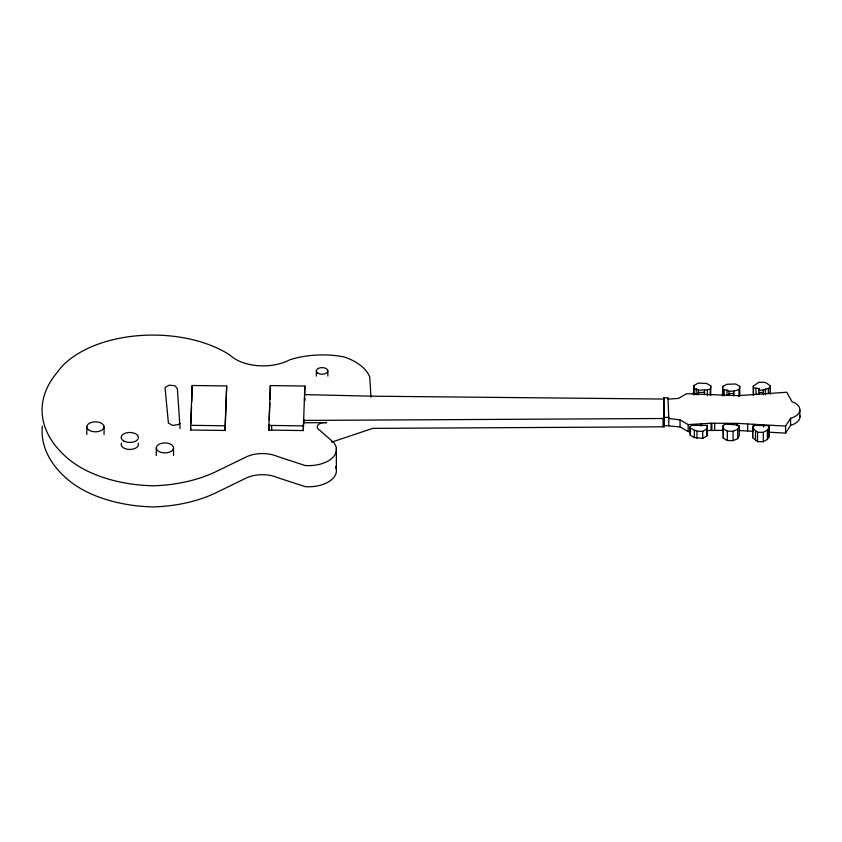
<?xml version="1.0" encoding="UTF-8"?>
<svg xmlns="http://www.w3.org/2000/svg" width="842" height="842" viewBox="0 0 842 842"><rect width="100%" height="100%" fill="white"/><g stroke="black" fill="none" stroke-linecap="round" stroke-linejoin="round"><path stroke-width="1.26" d="M190.629 425.315L192.208 385.499L226.698 385.952L225.119 430.472L190.629 430.02L190.629 425.315L225.119 425.778L226.698 385.952M190.629 430.02L190.734 427.441M190.881 423.589L191.544 406.897M191.744 401.75L192.208 385.499M303.741 418.906L303.278 430.557L268.787 430.094L270.366 385.583L304.857 386.036L304.657 395.708M268.787 430.094L268.998 424.957M269.198 419.821L269.861 403.118M270.008 399.266L270.366 385.583M303.278 430.557L304.857 386.036M304.457 400.824L304.562 398.245M704.438 394.382L704.522 392.267L698.281 392.477L698.092 394.14M758.737 394.203L758.821 392.551L763.431 392.404L763.683 393.856M753.306 386.057L753.485 387.709L758.895 388.541L758.821 390.204L763.431 390.057L770.377 387.646L770.346 385.994L766.925 383.32L764.599 382.342L758.852 382.257L753.306 386.057L753.306 395.445M722.457 395.582L722.72 386.404L727.109 384.257L735.719 384.005L739.792 386.352L739.792 395.74M733.561 395.477L733.771 393.414L729.067 393.646L728.877 395.298M706.785 436.051L707.364 425.389L692.04 425.336L689.998 426.515L690.272 435.209L694.345 437.556L702.723 438.398L706.785 436.051L707.364 425.389M693.387 394.645L694.04 385.478L698.102 383.131L706.712 383.457L710.774 385.804L710.774 395.193M752.643 428.189L752.969 426.536L755 425.368L769.104 425.694L769.146 436.745L767.367 439.408L763.294 441.755L757.558 441.618L752.643 437.577L752.643 428.189L757.558 432.23L763.294 432.367L767.367 430.02L769.146 427.357M752.643 437.577L752.969 426.536M709.953 394.951L710.774 385.804M738.96 396.677L738.96 389.635L739.792 386.352M737.687 438.65L737.687 429.262L739.265 426.073L737.234 424.894L728.056 424.294L725.183 424.284L723.152 425.463L723.278 438.166L727.341 440.513L733.087 440.65L737.687 438.65L739.265 435.461L739.265 426.073M768.757 432.188L785.575 433.114L785.575 426.073L790.575 418.295A16.293 9.409 0 0 0 799.9 410.254A16.293 9.409 0 0 0 791.996 401.718L786.765 392.235L738.255 395.656L686.619 393.709L678.484 398.403L667.959 399.097L667.959 397.919L663.791 397.887L664.106 426.82L372.732 428.378L331.58 442.155M785.575 433.114L790.575 425.336A16.293 9.409 0 0 0 799.784 415.601M180.093 423.463L178.062 424.631L172.463 425.389L168.4 423.042L165.053 387.541L169.116 385.194L174.799 385.668L177.357 388.646L180.093 428.62M689.998 426.515L690.272 428.168L696.976 431.178L702.723 431.357L706.785 429.01M723.152 425.463L723.278 428.778L727.341 431.125L733.087 431.262L737.687 429.262M693.387 388.772L696.25 388.962L698.281 390.13L707.396 389.846L709.953 389.088M722.457 389.72L727.035 390.12L729.067 391.298L733.771 391.067L738.96 389.635M667.959 397.919L668.811 418.474L680.041 419.884L688.177 424.578L711.058 423.242L736.929 423.368L785.575 426.073M663.791 397.887L664.022 425.515L680.041 426.926L688.177 431.62L690.429 431.483M707.322 430.504L723.236 430.346M664.106 418.495L303.583 420.432L303.583 422.779L326.738 422.652A7.62 4.399 0 0 0 318.16 424.81A7.62 4.399 0 0 0 319.676 430.146L333.811 442.66A27.954 16.145 0 0 1 331.159 458.953A27.954 16.145 0 0 1 305.204 465.531L277.692 456.532A25.334 14.63 0 0 0 246.075 457.006L217.499 470.91A106.366 61.403 0 0 1 153.497 485.792A108.197 62.466 0 0 1 67.918 458.532A148.866 85.947 0 0 1 57.161 372.448A103.082 59.519 0 0 1 229.919 355.082A38.879 22.45 0 0 0 289.722 359.818A67.739 39.111 0 0 1 344.115 356.934A54.214 31.301 0 0 1 369.743 376.953L370.954 397.245M664.022 417.358L668.811 417.358L668.811 425.515M663.791 399.055L371.027 396.172L304.615 394.603M268.787 425.399L303.278 425.863M739.318 430.546L753.285 431.325M769.146 436.745L769.104 425.694M763.578 424.852L763.641 427.01M663.791 407.381L663.833 409.97M664.064 424.231L664.106 426.82M799.9 410.254L799.9 417.295M790.575 418.295L790.575 425.336M770.377 387.646L770.377 393.519M770.346 385.994L770.346 394.203M768.346 388.825L768.346 393.519M767.367 430.02L767.367 439.408M765.473 388.878L765.473 394.751M763.431 390.057L763.431 394.751M763.294 432.367L763.294 441.755M758.895 388.541L758.895 394.414M757.558 432.23L757.558 441.618M756.021 388.499L756.021 394.372M755.527 431.062L755.527 440.45M753.485 387.709L753.485 394.751M753.285 424.284L753.285 426.631M747.664 423.968L747.664 431.009M736.929 423.368L736.929 425.715M733.771 391.067L733.771 395.761M733.087 431.262L733.087 440.65M729.067 391.298L729.067 393.646M727.341 431.125L727.341 440.513M727.035 390.12L727.035 394.814M724.173 389.941L724.173 395.803M723.278 428.778L723.278 438.166M722.72 386.404L722.72 395.793M714.721 423.263L714.721 430.304M711.837 423.242L711.837 430.283M711.058 423.242L711.058 430.283M707.396 389.846L707.396 395.719M704.522 389.92L704.522 394.614M702.723 431.357L702.723 438.398M701.091 423.821L701.091 426.168M698.281 390.13L698.281 394.824M696.976 431.178L696.976 438.219M696.25 388.962L696.25 394.824M694.345 430.515L694.345 437.556M694.04 385.478L694.04 394.866M690.272 428.168L690.272 435.209M688.177 424.578L688.177 431.62M680.041 419.884L680.041 426.926M663.064 418.506L663.064 426.831M336.358 448.154L336.358 469.278M327.843 370.89L327.843 376.058M316.339 370.943L316.339 376.111M304.857 398.182L304.857 400.676M271.661 425.442L271.661 430.136M225.119 425.778L225.119 430.472M173.547 447.923A8.62 4.978 0 0 1 160.612 452.228A8.62 4.978 0 0 1 160.612 443.608A8.62 4.978 0 0 1 173.547 447.923L173.547 455.596M156.296 447.923L156.296 455.596M104.061 426.82L104.061 434.504M86.81 426.82L86.81 434.504M138.13 443.208A8.62 4.978 0 0 1 129.805 449.47A8.62 4.978 0 0 1 121.469 443.208M42.342 426.157A148.866 85.947 0 0 0 67.918 479.656A108.197 62.466 0 0 0 153.497 506.916A106.366 61.403 0 0 0 217.499 492.033L246.075 478.13A25.334 14.63 0 0 1 277.692 477.656L305.204 486.655A27.954 16.145 0 0 0 335.505 466.468M123.7 440.966A8.62 4.978 0 0 0 138.13 438.735A8.62 4.978 0 0 0 127.563 432.641A8.62 4.978 0 0 0 123.7 440.966M89.336 430.346A8.62 4.978 0 0 0 103.766 428.115A8.62 4.978 0 0 0 93.199 422.021A8.62 4.978 0 0 0 89.336 430.346M318.055 373.28A5.747 3.315 0 0 0 327.654 371.754A5.747 3.315 0 0 0 320.56 367.722A5.747 3.315 0 0 0 318.055 373.28"/></g></svg>
